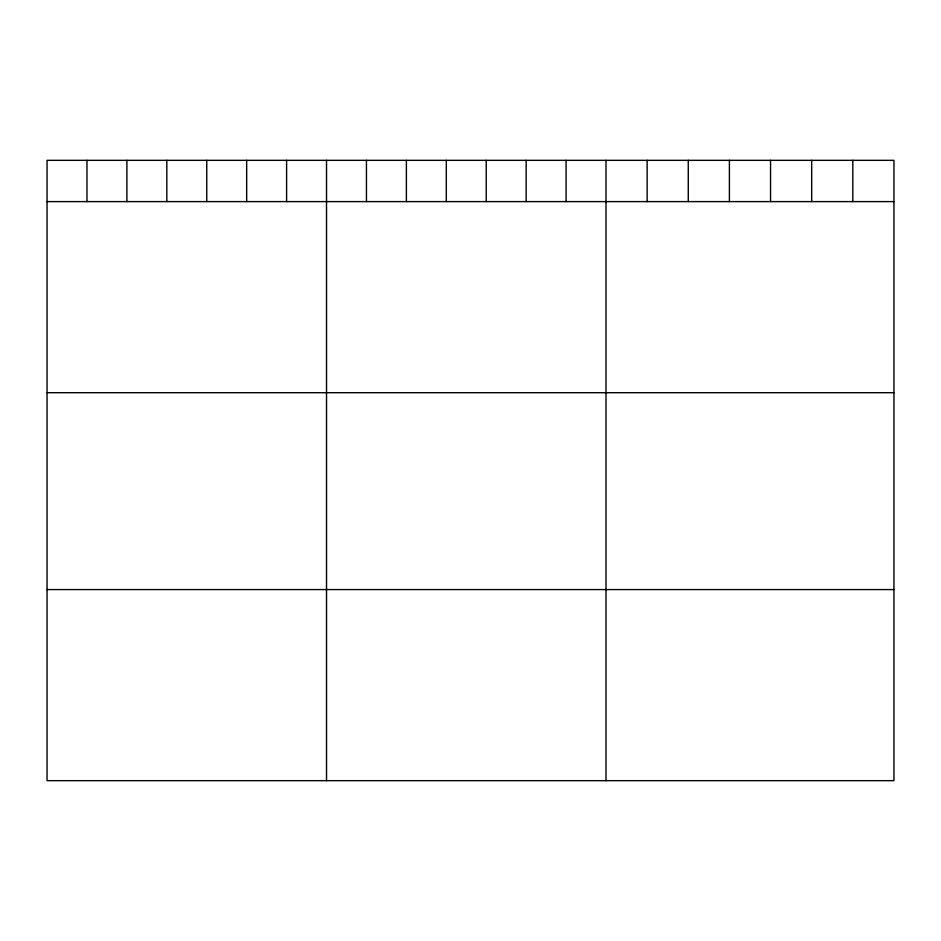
<?xml version="1.0" encoding="UTF-8"?>
<svg xmlns="http://www.w3.org/2000/svg" width="941" height="941" viewBox="0 0 941 941"><rect width="100%" height="100%" fill="white"/><g stroke="black" fill="none" stroke-linecap="round" stroke-linejoin="round"><path stroke-width="1.41" d="M893.95 201.609L893.95 780.665L47.05 780.665L47.05 160.335L893.95 160.335L893.95 201.609L47.05 201.609M47.05 392.703L893.95 392.703M47.05 589.572L893.95 589.572M852.817 160.335L852.817 201.609M811.683 160.335L811.683 201.609M770.55 160.335L770.55 201.609M729.404 160.335L729.404 201.609M688.271 160.335L688.271 201.609M647.137 160.335L647.137 201.609M606.004 160.335L606.004 780.665M566.082 160.335L566.082 201.609M526.148 160.335L526.148 201.609M486.226 160.335L486.226 201.609M446.305 160.335L446.305 201.609M406.383 160.335L406.383 201.609M366.449 160.335L366.449 201.609M326.527 160.335L326.527 780.665M286.605 160.335L286.605 201.609M246.671 160.335L246.671 201.609M206.749 160.335L206.749 201.609M166.828 160.335L166.828 201.609M126.906 160.335L126.906 201.609M86.972 160.335L86.972 201.609"/></g></svg>
